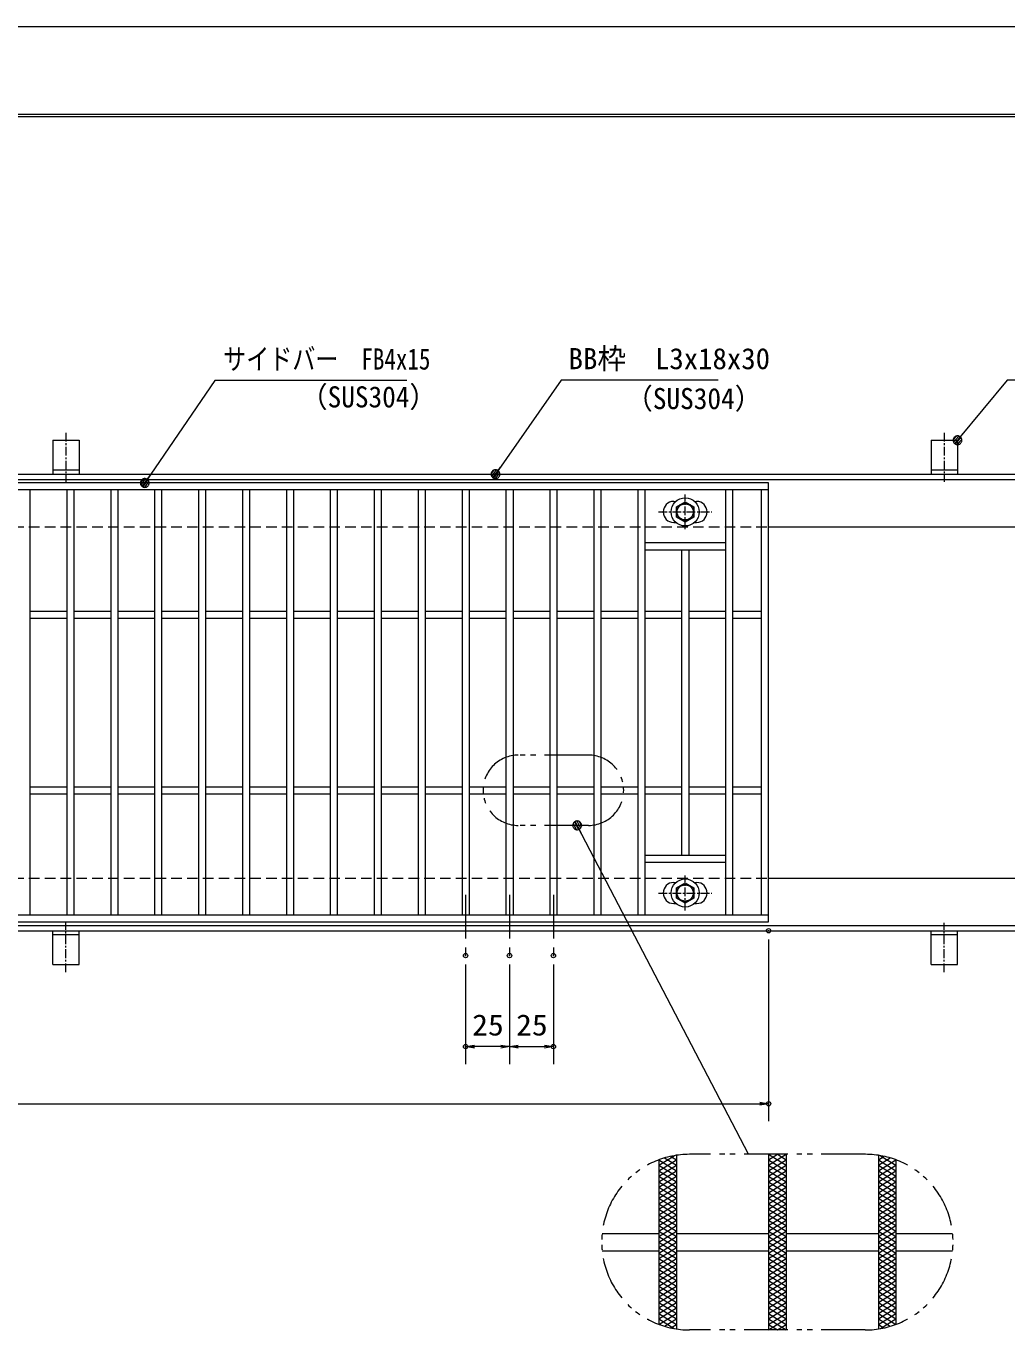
# Model space of a CAD drawing. Units: millimetres, scale not verified. Extents: x -1050 to 1050, y -742 to 742.
# Drawn here: x -218 to 340, y -8 to 742 of the extents above; entities that cross this region are included whole.
import ezdxf
from ezdxf.enums import TextEntityAlignment as Align

# ---------------------------------------------------------------- set-up
doc = ezdxf.new("R2010")
doc.units = ezdxf.units.MM
doc.header["$LTSCALE"] = 5
doc.header["$PDMODE"] = 32
doc.header["$PDSIZE"] = 2.5
for name, pattern in [('CHAIN1', [8, 5, -1, 1, -1]), ('DASHED1', [1.8, 1.2, -0.6]), ('DOUBLE_CHAIN1', [8.8, 5, -1, 0.6, -0.6, 0.6, -1])]:
    doc.linetypes.add(name, pattern=pattern)
for name, color, linetype, lineweight in [('0-0_7-図\u3000枠', 4, 'Continuous', 9), ('0-1_寸法注釈', 2, 'Continuous', 9), ('0-2_0', 2, 'Continuous', 9), ('0-3_DEFPOINTS', 134, 'Continuous', 9), ('0-4_アンカー', 7, 'Continuous', 9), ('0-5_蓋', 5, 'Continuous', 9), ('0-6_ハッチング', 4, 'Continuous', 9), ('0-7_想像線', 134, 'DOUBLE_CHAIN1', 9), ('0-8_中心線', 6, 'CHAIN1', 9), ('0-9_締付部品', 7, 'Continuous', 9), ('0-A_枠', 7, 'Continuous', 9), ('0-B_溝開口', 4, 'DASHED1', 9)]:
    doc.layers.add(name, color=color, linetype=linetype, lineweight=lineweight)
doc.styles.add('ＭＳ ゴシック', font='')
doc.styles.get('ＭＳ ゴシック').set_extended_font_data('MS Gothic')

# ---------------------------------------------------------------- blocks, each defined once
blk = doc.blocks.new('A$C5D7C781A')
at = {"layer": '0-4_アンカー'}
for p, q in [((0, 118.78), (0, 22.26)), ((0, 118.78), (75, 118.78)), ((75, 118.78), (75, 22.26)), ((75, 33.76), (0, 33.76)), ((0, 22.26), (75, 22.26))]:
    blk.add_line(p, q, dxfattribs=at)
at = {"layer": '0-4_アンカー', "color": 6, "linetype": 'CHAIN1'}
blk.add_line((37.5, 140.11), (37.5, 0), dxfattribs=at)
blk = doc.blocks.new('_OPEN')
at = {"layer": '0-2_0'}
blk.add_line((0, 0), (-5, 0), dxfattribs=at)
blk.add_lwpolyline([(-5, 0.833), (0, 0), (-5, -0.833)], dxfattribs=at)
blk = doc.blocks.new('A$C1487498E')
at = {"layer": '0-5_蓋'}
for p, q in [((43.73, 79.46), (49.75, 79.46)), ((102.7, 79.46), (108.73, 79.46)), ((43.73, 19.46), (49.79, 19.46)), ((102.67, 19.46), (108.73, 19.46))]:
    blk.add_line(p, q, dxfattribs=at)
for centre, start, end in [((43.73, 49.46), 90, 270), ((108.73, 49.46), 270, 90)]:
    blk.add_arc(centre, 30, start, end, dxfattribs=at)
at = {"layer": '0-8_中心線'}
for p, q in [((76.23, 0), (76.23, 98.93)), ((0, 49.46), (152.46, 49.46))]:
    blk.add_line(p, q, dxfattribs=at)
at = {"layer": '0-9_締付部品'}
for p, q in [((51.23, 63.9), (76.23, 78.33)), ((76.23, 78.33), (101.23, 63.9)), ((51.23, 35.03), (51.23, 63.9)), ((101.23, 63.9), (101.23, 35.03)), ((76.23, 20.6), (51.23, 35.03)), ((101.23, 35.03), (76.23, 20.6))]:
    blk.add_line(p, q, dxfattribs=at)
for centre, radius in [((76.23, 49.48), 40), ((76.23, 49.46), 25), ((76.23, 49.46), 22.96)]:
    blk.add_circle(centre, radius, dxfattribs=at)
blk = doc.blocks.new('_Dot')
at = {"layer": '0-2_0'}
for p, q in [((-2.5, 0), (-5, 0)), ((2.445, 0.5), (-2.445, 0.5)), ((1.997, 1.5), (-1.997, 1.5)), ((2.289, -0.995), (-2.289, -0.995)), ((1.499, -1.995), (-1.499, -1.995))]:
    blk.add_line(p, q, dxfattribs=at)
for points in [[(2.5, 0), (2.48, 0.313), (2.421, 0.622), (2.324, 0.92), (2.191, 1.204), (2.023, 1.469), (1.822, 1.711), (1.594, 1.926), (1.34, 2.111), (1.064, 2.262), (0.773, 2.378), (0.468, 2.456), (0.157, 2.495), (-0.157, 2.495), (-0.468, 2.456), (-0.773, 2.378), (-1.064, 2.262), (-1.34, 2.111), (-1.594, 1.926), (-1.822, 1.711), (-2.023, 1.469), (-2.191, 1.204), (-2.324, 0.92), (-2.421, 0.622), (-2.48, 0.313), (-2.5, 0), (0, 0)], [(-2.5, 0), (-2.48, -0.313), (-2.421, -0.622), (-2.324, -0.92), (-2.191, -1.204), (-2.023, -1.469), (-1.822, -1.711), (-1.594, -1.926), (-1.34, -2.111), (-1.064, -2.262), (-0.773, -2.378), (-0.468, -2.456), (-0.157, -2.495), (0.157, -2.495), (0.468, -2.456), (0.773, -2.378), (1.064, -2.262), (1.34, -2.111), (1.594, -1.926), (1.822, -1.711), (2.023, -1.469), (2.191, -1.204), (2.324, -0.92), (2.421, -0.622), (2.48, -0.313), (2.5, 0), (0, 0)]]:
    blk.add_lwpolyline(points, close=True, dxfattribs=at)

msp = doc.modelspace()

# ---------------------------------------------------------------- linework, layer by layer
at = {"layer": '0-0_7-図\u3000枠'}
msp.add_line((-973.75, 691.25), (998.75, 691.25), dxfattribs=at)
msp.add_lwpolyline([(-975, 692.5), (1000, 692.5), (1000, -692.5)], dxfattribs=at)
at = {"layer": '0-1_寸法注釈'}
for p, q in [((193.136, 100.159), (96.026, 286.6)), ((204.55, 222.475), (204.55, 118.953)), ((32.05, 208.328), (32.05, 151.522)), ((57.05, 208.328), (57.05, 151.522)), ((57.05, 208.328), (57.05, 151.522)), ((82.05, 208.328), (82.05, 151.522)), ((52.05, 161.522), (37.05, 161.522)), ((62.05, 161.522), (77.05, 161.522)), ((-785.45, 128.953), (199.55, 128.953))]:
    msp.add_line(p, q, dxfattribs=at)
for points in [[(-1.475, 540.749), (-110.699, 540.749), (-149.985, 483.294)], [(175.814, 540.968), (86.447, 540.968), (49.664, 488.288)], [(389.478, 540.968), (340.425, 540.968), (312.702, 507.538)]]:
    msp.add_lwpolyline(points, dxfattribs=at)
at = {"layer": '0-3_DEFPOINTS'}
msp.add_lwpolyline([(-1050, -742.5), (-1050, 742.5), (1050, 742.5), (1050, -742.5)], close=True, dxfattribs=at)
for p in [(204.55, 227.475), (32.05, 213.328), (57.05, 213.328), (82.05, 213.328), (32.05, 161.522), (82.05, 161.522), (204.55, 128.953)]:
    msp.add_point(p, dxfattribs=at)
at = {"layer": '0-5_蓋'}
for p, q in [((204.55, 482.475), (-790.45, 482.475)), ((204.55, 232.475), (204.55, 482.475)), ((204.55, 478.475), (-790.45, 478.475)), ((-215.95, 478.475), (-215.95, 236.475)), ((-194.95, 478.475), (-194.95, 236.475)), ((-190.95, 478.475), (-190.95, 236.475)), ((-169.95, 478.475), (-169.95, 236.475)), ((-165.95, 478.475), (-165.95, 236.475)), ((-144.95, 478.475), (-144.95, 236.475)), ((-140.95, 478.475), (-140.95, 236.475)), ((-119.95, 478.475), (-119.95, 236.475)), ((-115.95, 478.475), (-115.95, 236.475)), ((-94.95, 478.475), (-94.95, 236.475)), ((-90.95, 478.475), (-90.95, 236.475)), ((-69.95, 478.475), (-69.95, 236.475)), ((-65.95, 478.475), (-65.95, 236.475)), ((-44.95, 478.475), (-44.95, 236.475)), ((-40.95, 478.475), (-40.95, 236.475)), ((-19.95, 478.475), (-19.95, 236.475)), ((-15.95, 478.475), (-15.95, 236.475)), ((5.05, 478.475), (5.05, 236.475)), ((9.05, 478.475), (9.05, 236.475)), ((30.05, 478.475), (30.05, 236.475)), ((34.05, 478.475), (34.05, 236.475)), ((55.05, 478.475), (55.05, 236.475)), ((59.05, 478.475), (59.05, 236.475)), ((80.05, 478.475), (80.05, 236.475)), ((84.05, 478.475), (84.05, 236.475)), ((105.05, 478.475), (105.05, 236.475)), ((109.05, 478.475), (109.05, 236.475)), ((130.05, 478.475), (130.05, 236.475)), ((134.05, 478.475), (134.05, 236.475)), ((180.05, 478.475), (180.05, 236.475)), ((184.05, 478.475), (184.05, 236.475)), ((200.55, 236.475), (200.55, 478.475)), ((134.05, 448.475), (180.05, 448.475)), ((134.05, 444.475), (180.05, 444.475)), ((155.05, 444.475), (155.05, 270.475)), ((159.05, 444.475), (159.05, 270.475)), ((-215.95, 409.475), (-194.95, 409.475)), ((-215.95, 405.475), (-194.95, 405.475)), ((-190.95, 409.475), (-169.95, 409.475)), ((-190.95, 405.475), (-169.95, 405.475)), ((-165.95, 409.475), (-144.95, 409.475)), ((-165.95, 405.475), (-144.95, 405.475)), ((-140.95, 409.475), (-119.95, 409.475)), ((-140.95, 405.475), (-119.95, 405.475)), ((-115.95, 409.475), (-94.95, 409.475)), ((-115.95, 405.475), (-94.95, 405.475)), ((-90.95, 409.475), (-69.95, 409.475)), ((-90.95, 405.475), (-69.95, 405.475)), ((-65.95, 409.475), (-44.95, 409.475)), ((-65.95, 405.475), (-44.95, 405.475)), ((-40.95, 409.475), (-19.95, 409.475)), ((-40.95, 405.475), (-19.95, 405.475)), ((-15.95, 409.475), (5.05, 409.475)), ((-15.95, 405.475), (5.05, 405.475)), ((9.05, 409.475), (30.05, 409.475)), ((9.05, 405.475), (30.05, 405.475)), ((34.05, 409.475), (55.05, 409.475)), ((34.05, 405.475), (55.05, 405.475)), ((59.05, 409.475), (80.05, 409.475)), ((59.05, 405.475), (80.05, 405.475)), ((84.05, 409.475), (105.05, 409.475)), ((84.05, 405.475), (105.05, 405.475)), ((109.05, 409.475), (130.05, 409.475)), ((109.05, 405.475), (130.05, 405.475)), ((134.05, 409.475), (155.05, 409.475)), ((134.05, 405.475), (155.05, 405.475)), ((159.05, 409.475), (180.05, 409.475)), ((159.05, 405.475), (180.05, 405.475)), ((184.05, 409.475), (200.55, 409.475)), ((184.05, 405.475), (200.55, 405.475)), ((-215.95, 309.475), (-194.95, 309.475)), ((-190.95, 309.475), (-169.95, 309.475)), ((-165.95, 309.475), (-144.95, 309.475)), ((-140.95, 309.475), (-119.95, 309.475)), ((-115.95, 309.475), (-94.95, 309.475)), ((-90.95, 309.475), (-69.95, 309.475)), ((-65.95, 309.475), (-44.95, 309.475)), ((-40.95, 309.475), (-19.95, 309.475)), ((-15.95, 309.475), (5.05, 309.475)), ((9.05, 309.475), (30.05, 309.475)), ((34.05, 309.475), (55.05, 309.475)), ((59.05, 309.475), (80.05, 309.475)), ((84.05, 309.475), (105.05, 309.475)), ((109.05, 309.475), (130.05, 309.475)), ((134.05, 309.475), (155.05, 309.475)), ((159.05, 309.475), (180.05, 309.475)), ((184.05, 309.475), (200.55, 309.475)), ((-215.95, 305.475), (-194.95, 305.475)), ((-190.95, 305.475), (-169.95, 305.475)), ((-165.95, 305.475), (-144.95, 305.475)), ((-140.95, 305.475), (-119.95, 305.475)), ((-115.95, 305.475), (-94.95, 305.475)), ((-90.95, 305.475), (-69.95, 305.475)), ((-65.95, 305.475), (-44.95, 305.475)), ((-40.95, 305.475), (-19.95, 305.475)), ((-15.95, 305.475), (5.05, 305.475)), ((9.05, 305.475), (30.05, 305.475)), ((34.05, 305.475), (55.05, 305.475)), ((59.05, 305.475), (80.05, 305.475)), ((84.05, 305.475), (105.05, 305.475)), ((109.05, 305.475), (130.05, 305.475)), ((134.05, 305.475), (155.05, 305.475)), ((159.05, 305.475), (180.05, 305.475)), ((184.05, 305.475), (200.55, 305.475)), ((134.05, 270.475), (180.05, 270.475)), ((134.05, 266.475), (180.05, 266.475)), ((-790.45, 236.475), (204.55, 236.475)), ((-790.45, 232.475), (204.55, 232.475)), ((152.05, 99.593), (152.05, 0.725)), ((152.05, 99.593), (152.05, 0.725)), ((204.55, 100.159), (204.55, 0.159)), ((204.55, 100.159), (204.55, 0.159)), ((214.55, 100.159), (214.55, 0.159)), ((214.55, 100.159), (214.55, 0.159)), ((267.05, 99.593), (267.05, 0.725)), ((267.05, 99.593), (267.05, 0.725)), ((142.05, 96.997), (142.05, 3.322)), ((142.05, 96.997), (142.05, 3.322)), ((277.05, 96.997), (277.05, 3.322)), ((277.05, 96.997), (277.05, 3.322)), ((109.801, 55.159), (142.05, 55.159)), ((152.05, 55.159), (204.55, 55.159)), ((214.55, 55.159), (267.05, 55.159)), ((277.05, 55.159), (309.299, 55.159)), ((109.801, 45.159), (142.05, 45.159)), ((152.05, 45.159), (204.55, 45.159)), ((214.55, 45.159), (267.05, 45.159)), ((277.05, 45.159), (309.299, 45.159))]:
    msp.add_line(p, q, dxfattribs=at)
at = {"layer": '0-6_ハッチング'}
for p, q in [((142.05, 93.909), (150.822, 99.391)), ((145.346, 98.099), (152.05, 93.909)), ((148.889, 99.009), (152.05, 97.034)), ((204.55, 97.034), (209.55, 100.159)), ((204.55, 100.159), (214.55, 93.909)), ((204.55, 93.909), (214.55, 100.159)), ((209.55, 100.159), (214.55, 97.034)), ((267.05, 97.034), (270.211, 99.009)), ((267.05, 93.909), (273.754, 98.099)), ((268.278, 99.391), (277.05, 93.909)), ((142.05, 90.784), (152.05, 97.034)), ((142.05, 93.909), (152.05, 87.659)), ((142.05, 87.659), (152.05, 93.909)), ((142.05, 90.784), (152.05, 84.534)), ((142.05, 84.534), (152.05, 90.784)), ((142.088, 97.011), (152.05, 90.784)), ((204.55, 97.034), (214.55, 90.784)), ((204.55, 90.784), (214.55, 97.034)), ((204.55, 93.909), (214.55, 87.659)), ((204.55, 87.659), (214.55, 93.909)), ((204.55, 90.784), (214.55, 84.534)), ((204.55, 84.534), (214.55, 90.784)), ((267.05, 97.034), (277.05, 90.784)), ((267.05, 90.784), (277.012, 97.011)), ((267.05, 93.909), (277.05, 87.659)), ((267.05, 87.659), (277.05, 93.909)), ((267.05, 90.784), (277.05, 84.534)), ((267.05, 84.534), (277.05, 90.784)), ((142.05, 81.409), (152.05, 87.659)), ((142.05, 87.659), (152.05, 81.409)), ((142.05, 78.284), (152.05, 84.534)), ((142.05, 84.534), (152.05, 78.284)), ((204.55, 81.409), (214.55, 87.659)), ((204.55, 87.659), (214.55, 81.409)), ((204.55, 78.284), (214.55, 84.534)), ((204.55, 84.534), (214.55, 78.284)), ((267.05, 81.409), (277.05, 87.659)), ((267.05, 87.659), (277.05, 81.409)), ((267.05, 78.284), (277.05, 84.534)), ((267.05, 84.534), (277.05, 78.284)), ((142.05, 75.159), (152.05, 81.409)), ((142.05, 81.409), (152.05, 75.159)), ((142.05, 72.034), (152.05, 78.284)), ((142.05, 78.284), (152.05, 72.034)), ((142.05, 68.909), (152.05, 75.159)), ((142.05, 75.159), (152.05, 68.909)), ((204.55, 75.159), (214.55, 81.409)), ((204.55, 81.409), (214.55, 75.159)), ((204.55, 72.034), (214.55, 78.284)), ((204.55, 78.284), (214.55, 72.034)), ((204.55, 68.909), (214.55, 75.159)), ((204.55, 75.159), (214.55, 68.909)), ((267.05, 75.159), (277.05, 81.409)), ((267.05, 81.409), (277.05, 75.159)), ((267.05, 72.034), (277.05, 78.284)), ((267.05, 78.284), (277.05, 72.034)), ((267.05, 68.909), (277.05, 75.159)), ((267.05, 75.159), (277.05, 68.909)), ((142.05, 65.784), (152.05, 72.034)), ((142.05, 72.034), (152.05, 65.784)), ((142.05, 68.909), (152.05, 62.659)), ((142.05, 62.659), (152.05, 68.909)), ((204.55, 65.784), (214.55, 72.034)), ((204.55, 72.034), (214.55, 65.784)), ((204.55, 68.909), (214.55, 62.659)), ((204.55, 62.659), (214.55, 68.909)), ((267.05, 65.784), (277.05, 72.034)), ((267.05, 72.034), (277.05, 65.784)), ((267.05, 68.909), (277.05, 62.659)), ((267.05, 62.659), (277.05, 68.909)), ((142.05, 65.784), (152.05, 59.534)), ((142.05, 59.534), (152.05, 65.784)), ((142.05, 62.659), (152.05, 56.409)), ((142.05, 56.409), (152.05, 62.659)), ((204.55, 65.784), (214.55, 59.534)), ((204.55, 59.534), (214.55, 65.784)), ((204.55, 62.659), (214.55, 56.409)), ((204.55, 56.409), (214.55, 62.659)), ((267.05, 65.784), (277.05, 59.534)), ((267.05, 59.534), (277.05, 65.784)), ((267.05, 62.659), (277.05, 56.409)), ((267.05, 56.409), (277.05, 62.659)), ((142.05, 59.534), (152.05, 53.284)), ((142.05, 53.284), (152.05, 59.534)), ((142.05, 56.409), (152.05, 50.159)), ((142.05, 50.159), (152.05, 56.409)), ((142.05, 53.284), (152.05, 47.034)), ((142.05, 47.034), (152.05, 53.284)), ((204.55, 59.534), (214.55, 53.284)), ((204.55, 53.284), (214.55, 59.534)), ((204.55, 56.409), (214.55, 50.159)), ((204.55, 50.159), (214.55, 56.409)), ((204.55, 53.284), (214.55, 47.034)), ((204.55, 47.034), (214.55, 53.284)), ((267.05, 59.534), (277.05, 53.284)), ((267.05, 53.284), (277.05, 59.534)), ((267.05, 56.409), (277.05, 50.159)), ((267.05, 50.159), (277.05, 56.409)), ((267.05, 53.284), (277.05, 47.034)), ((267.05, 47.034), (277.05, 53.284)), ((142.05, 50.159), (152.05, 43.909)), ((142.05, 43.909), (152.05, 50.159)), ((142.05, 47.034), (152.05, 40.784)), ((142.05, 40.784), (152.05, 47.034)), ((204.55, 50.159), (214.55, 43.909)), ((204.55, 43.909), (214.55, 50.159)), ((204.55, 47.034), (214.55, 40.784)), ((204.55, 40.784), (214.55, 47.034)), ((267.05, 50.159), (277.05, 43.909)), ((267.05, 43.909), (277.05, 50.159)), ((267.05, 47.034), (277.05, 40.784)), ((267.05, 40.784), (277.05, 47.034)), ((142.05, 43.909), (152.05, 37.659)), ((142.05, 37.659), (152.05, 43.909)), ((142.05, 40.784), (152.05, 34.534)), ((142.05, 34.534), (152.05, 40.784)), ((142.05, 37.659), (152.05, 31.409)), ((142.05, 31.409), (152.05, 37.659)), ((204.55, 43.909), (214.55, 37.659)), ((204.55, 37.659), (214.55, 43.909)), ((204.55, 40.784), (214.55, 34.534)), ((204.55, 34.534), (214.55, 40.784)), ((204.55, 37.659), (214.55, 31.409)), ((204.55, 31.409), (214.55, 37.659)), ((267.05, 43.909), (277.05, 37.659)), ((267.05, 37.659), (277.05, 43.909)), ((267.05, 40.784), (277.05, 34.534)), ((267.05, 34.534), (277.05, 40.784)), ((267.05, 37.659), (277.05, 31.409)), ((267.05, 31.409), (277.05, 37.659)), ((142.05, 34.534), (152.05, 28.284)), ((142.05, 28.284), (152.05, 34.534)), ((142.05, 31.409), (152.05, 25.159)), ((142.05, 25.159), (152.05, 31.409)), ((204.55, 34.534), (214.55, 28.284)), ((204.55, 28.284), (214.55, 34.534)), ((204.55, 31.409), (214.55, 25.159)), ((204.55, 25.159), (214.55, 31.409)), ((267.05, 34.534), (277.05, 28.284)), ((267.05, 28.284), (277.05, 34.534)), ((267.05, 31.409), (277.05, 25.159)), ((267.05, 25.159), (277.05, 31.409)), ((142.05, 22.034), (152.05, 28.284)), ((142.05, 28.284), (152.05, 22.034)), ((142.05, 18.909), (152.05, 25.159)), ((142.05, 25.159), (152.05, 18.909)), ((204.55, 22.034), (214.55, 28.284)), ((204.55, 28.284), (214.55, 22.034)), ((204.55, 18.909), (214.55, 25.159)), ((204.55, 25.159), (214.55, 18.909)), ((267.05, 22.034), (277.05, 28.284)), ((267.05, 28.284), (277.05, 22.034)), ((267.05, 18.909), (277.05, 25.159)), ((267.05, 25.159), (277.05, 18.909)), ((142.05, 15.784), (152.05, 22.034)), ((142.05, 22.034), (152.05, 15.784)), ((142.05, 12.659), (152.05, 18.909)), ((142.05, 18.909), (152.05, 12.659)), ((142.05, 9.534), (152.05, 15.784)), ((142.05, 15.784), (152.05, 9.534)), ((204.55, 15.784), (214.55, 22.034)), ((204.55, 22.034), (214.55, 15.784)), ((204.55, 12.659), (214.55, 18.909)), ((204.55, 18.909), (214.55, 12.659)), ((204.55, 9.534), (214.55, 15.784)), ((204.55, 15.784), (214.55, 9.534)), ((267.05, 15.784), (277.05, 22.034)), ((267.05, 22.034), (277.05, 15.784)), ((267.05, 12.659), (277.05, 18.909)), ((267.05, 18.909), (277.05, 12.659)), ((267.05, 9.534), (277.05, 15.784)), ((267.05, 15.784), (277.05, 9.534)), ((142.05, 6.409), (152.05, 12.659)), ((142.05, 12.659), (152.05, 6.409)), ((142.05, 9.534), (152.05, 3.284)), ((142.088, 3.308), (152.05, 9.534)), ((204.55, 6.409), (214.55, 12.659)), ((204.55, 12.659), (214.55, 6.409)), ((204.55, 3.284), (214.55, 9.534)), ((204.55, 9.534), (214.55, 3.284)), ((267.05, 6.409), (277.05, 12.659)), ((267.05, 12.659), (277.05, 6.409)), ((267.05, 3.284), (277.05, 9.534)), ((267.05, 9.534), (277.012, 3.308)), ((142.05, 6.409), (150.822, 0.927)), ((145.346, 2.219), (152.05, 6.409)), ((148.889, 1.309), (152.05, 3.284)), ((204.55, 0.159), (214.55, 6.409)), ((204.55, 6.409), (214.55, 0.159)), ((204.55, 3.284), (209.55, 0.159)), ((209.55, 0.159), (214.55, 3.284)), ((267.05, 6.409), (273.754, 2.219)), ((267.05, 3.284), (270.211, 1.309)), ((268.278, 0.927), (277.05, 6.409))]:
    msp.add_line(p, q, dxfattribs=at)
at = {"layer": '0-7_想像線'}
for p, q in [((102.05, 327.475), (62.05, 327.475)), ((102.05, 287.475), (62.05, 287.475)), ((259.55, 100.159), (159.55, 100.159)), ((259.55, 0.159), (159.55, 0.159))]:
    msp.add_line(p, q, dxfattribs=at)
for centre, radius, start, end in [((62.05, 307.475), 20, 90, 270), ((102.05, 307.475), 20, 270, 90), ((159.55, 50.159), 50, 90, 270), ((259.55, 50.159), 50, 270, 90)]:
    msp.add_arc(centre, radius, start, end, dxfattribs=at)
at = {"layer": '0-8_中心線'}
for p, q in [((32.05, 247.969), (32.05, 213.328)), ((57.05, 247.969), (57.05, 213.328)), ((82.05, 247.969), (82.05, 213.328))]:
    msp.add_line(p, q, dxfattribs=at)
at = {"layer": '0-A_枠'}
for p, q in [((-795.45, 487.475), (409.55, 487.475)), ((-792.45, 484.475), (407.714, 484.475)), ((204.55, 457.475), (409.55, 457.475)), ((204.55, 257.475), (409.55, 257.475)), ((-795.45, 227.475), (409.55, 227.475)), ((-792.45, 230.475), (411.386, 230.475))]:
    msp.add_line(p, q, dxfattribs=at)
at = {"layer": '0-B_溝開口'}
for p, q in [((-765.45, 457.475), (204.55, 457.475)), ((-765.45, 257.475), (204.55, 257.475))]:
    msp.add_line(p, q, dxfattribs=at)

# ---------------------------------------------------------------- block references
at = {"layer": '0-1_寸法注釈'}
for name, p, rotation in [('_Dot', (312.05, 506.779), 229.33113), ('_Dot', (-150.56, 482.475), 234.96256), ('_Dot', (49.081, 487.475), 234.35189), ('_Dot', (95.564, 287.487), 117.5133), ('_OPEN', (32.05, 161.522), 180), ('_OPEN', (57.05, 161.522), 180)]:
    msp.add_blockref(name, p, dxfattribs=dict(at, rotation=rotation))
for p in [(57.05, 161.522), (82.05, 161.522), (204.55, 128.953)]:
    msp.add_blockref('_OPEN', p, dxfattribs=at)
at = {"layer": '0-4_アンカー', "xscale": 0.2, "yscale": 0.2}
for p in [(-202.95, 483.023), (297.05, 483.023)]:
    msp.add_blockref('A$C5D7C781A', p, dxfattribs=at)
at = {"layer": '0-4_アンカー', "xscale": -0.2, "yscale": 0.2, "rotation": 180}
for p in [(-202.95, 231.927), (297.05, 231.927)]:
    msp.add_blockref('A$C5D7C781A', p, dxfattribs=at)
at = {"layer": '0-5_蓋', "xscale": 0.2, "yscale": 0.2}
for p in [(141.804, 456.082), (141.804, 239.079)]:
    msp.add_blockref('A$C1487498E', p, dxfattribs=at)

# ---------------------------------------------------------------- texts
at = {"layer": '0-1_寸法注釈', "color": 7, "style": 'ＭＳ ゴシック'}
for s, width, p in [('サイドバー\u3000FB4x15', 0.8, (-105.921, 543.436)), ('（SUS304）', 0.95, (-62.079, 521.881)), ('（SUS304）', 0.95, (123.056, 520.919)), ('25', 1.1, (35.817, 164.209)), ('25', 1.1, (60.817, 164.209))]:
    msp.add_text(s, height=12.02, dxfattribs=dict(at, width=width)).set_placement(p, align=Align.BOTTOM_LEFT)
msp.add_text('BB枠\u3000L3x18x30', height=12.03, dxfattribs=at).set_placement((90.7, 543.655), align=Align.BOTTOM_LEFT)

doc.saveas('drawing.dxf')
